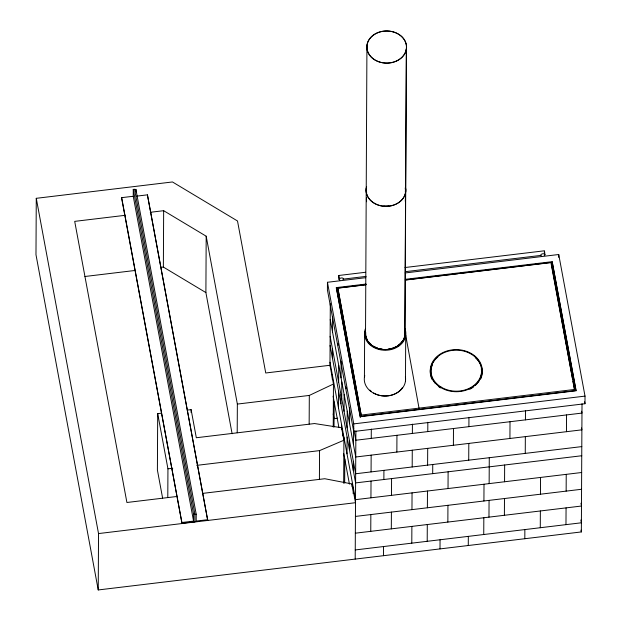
<?xml version="1.0" encoding="UTF-8"?>
<svg xmlns="http://www.w3.org/2000/svg" width="621" height="621" viewBox="0 0 621 621"><rect width="100%" height="100%" fill="white"/><g stroke="black" fill="none" stroke-linecap="round" stroke-linejoin="round"><path stroke-width="0.93" d="M333.236 427.023L333.461 384.019L329.984 365.28L265.741 372.988L237.509 220.983L172.467 181.961L36.274 198.316L35.979 254.695L98.234 589.95L581.349 531.933L582.017 403.766M98.234 589.95L98.529 533.571L36.274 198.316M134.61 189.537L135.898 189.382L196.22 514.227L194.932 514.382L134.563 189.258L133.274 189.413L133.243 196.267L121.677 197.657L121.669 198.417L181.992 523.262L194.839 521.718M135.883 191.951L135.898 189.382M147.425 194.847L207.74 520.452L147.425 194.847L136.752 196.127M161.514 413.182L157.695 413.64L157.4 470.019L162.617 498.135M232.107 433.745L205.893 292.584L163.362 267.069L163.657 210.69L150.266 212.297M167.794 497.491L167.942 468.824L157.695 413.64M181.992 523.262L121.677 197.657M191.089 412.491L191.105 409.627L187.286 410.085M181.992 522.502L193.558 521.112L193.597 514.258L133.274 189.413M194.893 521.997L194.878 514.103L193.597 514.258M196.22 514.227L196.182 521.081L207.748 519.692M205.893 292.584L206.188 236.205L163.657 210.69M237.206 432.744L237.354 404.077L206.188 236.205M309.157 424.104L309.312 395.43L333.461 384.019M319.411 479.28L319.559 450.613L343.902 440.242L341.581 427.745L314.529 423.545L196.321 437.743L191.105 409.627M365.839 277.672L327.453 282.283L327.414 289.906L353.706 431.502L584.982 403.728L585.021 396.113L558.729 254.509L405.187 272.953M329.976 365.955L330.302 303.731M332.297 379.377L332.32 374.727M332.406 357.96L332.452 348.816M332.538 332.056L332.623 317.16M334.028 427.038L334.16 401.896M360.289 417.475L336.318 287.608L366.064 284.038M366.274 284.62L337.84 288.035L361.414 416.272L574.704 390.663L551.13 262.419L405.257 279.939M338.507 408.044L338.592 391.277M338.639 382.132L338.724 365.373M340.913 403.774L340.96 394.63M341.045 377.871L341.139 361.104M341.573 429.654L341.597 424.702M341.736 398.798L341.822 382.031M342.73 435.903L342.745 433.994M343.677 483.239L343.918 437.192M344.057 411.288L344.143 394.529M344.671 483.107L344.795 459.16M347.015 453.85L347.1 437.091M347.147 427.947L347.232 411.187M349.421 449.581L349.468 440.444M349.553 423.677L349.639 407.85M352.006 486.833L352.022 483.969L324.775 478.729L202.788 493.377M353.163 493.687L353.202 487.167M353.287 470.407L353.333 461.263M353.419 444.504L353.512 427.745M353.706 431.502L353.745 423.887L327.453 282.283M355.204 559.094L355.88 430.92M361.414 416.272L337.84 288.035M364.418 377.32L364.659 331.606M366.933 45.209L365.536 331.684A19.779 16.022 0.3 0 0 385.548 349.538A19.779 16.022 0.3 0 0 404.745 331.172M370.76 531.335L370.846 514.576M370.939 497.809L371.024 481.05M371.071 471.906L371.156 455.146M371.249 438.387L371.296 429.072M383.475 555.694L383.522 546.55M383.871 479.505L383.918 470.361M391.315 528.867L391.409 512.108M391.494 495.341L391.579 478.581M396.858 452.057L396.943 435.298M404.838 335.356L406.336 48.88A19.779 16.022 0.3 0 0 378.779 32.346A19.779 16.022 0.3 0 0 374.937 59.911A19.779 16.022 0.3 0 0 406.336 48.88M404.939 335.363L406.437 48.888A19.88 16.107 0.3 0 0 378.74 32.269A19.88 16.107 0.3 0 0 374.874 59.981A19.88 16.107 0.3 0 0 406.437 48.888M405.474 381.147L405.715 335.433M411.793 543.158L411.878 526.398M411.964 509.639L412.049 492.872M412.189 466.969L412.274 450.209M412.367 433.442L412.414 424.135M419.237 409.332L405.164 332.274M427.209 541.31L427.295 524.543M427.38 507.784L427.473 491.025M427.605 465.121L427.698 448.354M427.784 431.595L427.83 422.28M432.697 473.644L432.744 464.5M440.01 548.91L440.056 539.765M447.857 522.075L447.943 505.315M448.028 488.556L448.114 471.789M453.392 445.273L453.477 428.506M468.273 545.51L468.327 536.373M468.723 460.184L468.808 443.417M468.902 426.658L468.948 417.343M483.743 534.518L483.829 517.759M483.922 500.992L484.007 484.233M488.968 517.138L489.061 500.379M489.146 483.619L489.278 457.708M504.392 515.29L504.477 498.523M504.562 481.764L504.656 465.005M509.926 438.48L510.012 421.721M524.815 538.725L524.861 529.581M525.257 453.392L525.343 436.633M525.436 419.866L525.482 410.559M540.278 527.726L540.363 510.967M540.456 494.207L540.542 477.448M544.244 251.21C544.741 249.689 545.292 259.725 544.299 252.281M575.97 390.601L552.178 261.682L405.397 279.31M558.714 257.366L558.729 254.509M565.972 524.644L566.065 507.885M566.15 491.118L566.236 474.359M566.461 431.696L566.546 414.929M338.724 275.491L339.206 279.621L338.724 275.491L365.622 272.262M125.403 215.285L74.706 221.371L126.909 502.49L176.853 496.49M84.93 276.492L135.626 270.399M160.497 267.418L163.362 267.069M405.008 267.527L544.307 250.806M343.048 279.155L366.111 276.384M405.497 271.656L540.945 255.394M336.318 288.369L365.094 284.915M405.389 280.071L458.158 273.737M460.076 273.504L509.965 267.519M511.883 267.286L525.312 265.672M527.229 265.439L552.178 262.45M237.354 404.077L309.312 395.43M361.422 415.053L574.712 389.445M337.7 418.22L334.075 418.655L333.198 413.928M353.745 423.887L585.021 396.113M167.942 468.824L172.739 468.242M196.733 465.362L319.559 450.613M581.792 446.6L355.654 473.761L330.131 336.326M581.745 455.744L355.608 482.905L330.085 345.47M581.66 472.503L355.515 499.664L329.999 362.229M98.529 533.571L355.499 502.707L352.022 483.969M355.429 516.424L581.567 489.27M355.344 533.183L581.481 506.03L580.961 503.227M355.251 549.95L581.396 522.789L580.876 519.987M584.633 401.826L584.982 403.728M581.621 411.211L581.97 413.081L355.833 440.235L354.009 430.415M552.178 261.682L576.156 390.788L360.296 416.714L336.318 287.608M551.122 263.638L563.27 329.045M563.62 330.939L571.367 372.647M571.716 374.548L572.593 379.284M572.95 381.178L574.704 390.663M581.535 427.97L581.877 429.841L355.74 456.994L330.225 319.567M581.008 530.101L581.349 531.933M337.84 343.343L338.181 345.214M345.951 387.023L346.293 388.87M353.396 427.147L353.745 429.018M333.104 396.198L338.887 427.318M343.778 453.664L349.437 484.132M133.243 196.267L193.558 521.112M481.306 368.882A25.337 20.524 0.3 0 1 475.453 385.315M473.474 386.976A25.337 20.524 0.3 0 1 469.724 389.297M440.452 387.908A25.337 20.524 0.3 0 1 438.325 386.363M435.142 383.204A25.337 20.524 0.3 0 1 431.199 374.898M431.059 374.013A25.337 20.524 0.3 0 1 432.286 365.179M405.49 187.938A19.779 16.022 0.3 0 1 385.268 206.296A19.779 16.022 0.3 0 1 366.623 186.797M388.839 205.9A19.492 15.789 0.3 0 1 383.747 205.97M366.662 192.595A19.492 15.789 0.3 0 1 366.569 188.481M405.21 187.969A19.492 15.789 0.3 0 1 405.303 192.091M405.591 187.922A19.88 16.107 0.3 0 1 385.261 206.374A19.88 16.107 0.3 0 1 366.522 186.781M366.615 201.74A19.492 15.789 0.3 0 1 366.522 197.618M405.358 198.759A19.492 15.789 0.3 0 1 405.257 201.235M366.592 200.917A19.383 15.704 0.3 0 1 366.623 197.633M401.989 341.55A19.492 15.789 0.3 0 1 397.331 345.889M396.524 346.378A19.492 15.789 0.3 0 1 388.086 349.134M382.163 349.111A19.492 15.789 0.3 0 1 380.487 348.831M377.281 347.939A19.492 15.789 0.3 0 1 373.609 346.2M371.296 344.57A19.492 15.789 0.3 0 1 368.758 341.985M367.322 339.796A19.492 15.789 0.3 0 1 365.73 332.53M404.845 331.156A19.88 16.107 0.3 0 1 385.556 349.623A19.88 16.107 0.3 0 1 365.427 331.676M402.439 387.582A19.492 15.789 0.3 0 1 373.563 392.953M371.249 391.323A19.492 15.789 0.3 0 1 369.899 390.089M475.313 357.611A25.989 21.052 0.3 0 1 480.825 378.771M431.999 379.415A25.989 21.052 0.3 0 1 430.555 374.975M430.407 374.067A25.989 21.052 0.3 0 1 437.883 356.966M343.11 279.559A2.08 1.203 -10.5 0 0 343.32 278.604L343.11 278.34A2.08 1.203 -10.5 0 0 339.555 278.767L339.345 279.085A2.08 1.203 -10.5 0 0 339.873 280.195M544.252 255.658A2.08 1.203 -10.5 0 0 544.788 254.416L544.586 254.144A2.08 1.203 -10.5 0 0 541.023 254.571L540.813 254.889A2.08 1.203 -10.5 0 0 541.341 255.999M405.373 376.784A20.656 16.736 0.3 0 1 384.244 395.957A20.656 16.736 0.3 0 1 364.768 375.596M404.884 328.501A20.656 16.736 0.3 0 1 385.563 350.252A20.656 16.736 0.3 0 1 365.272 329.029M441.205 387.155A25.337 20.524 0.3 0 0 481.438 373.019A25.337 20.524 0.3 0 0 446.134 351.835A25.337 20.524 0.3 0 0 441.205 387.155M440.817 387.574A25.989 21.052 0.3 0 0 482.082 373.081A25.989 21.052 0.3 0 0 445.87 351.354A25.989 21.052 0.3 0 0 440.817 387.574"/></g></svg>
